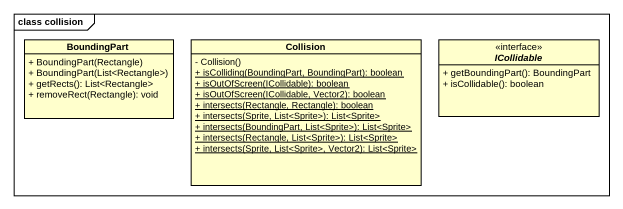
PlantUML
@startuml
mainframe class collision
hide circle
hide empty members
skinparam classAttributeIconSize 0
class BoundingPart {
  + BoundingPart(Rectangle)
  + BoundingPart(List<Rectangle>)
  + getRects(): List<Rectangle>
  + removeRect(Rectangle): void
}
class Collision {
  - Collision()
  {static} + isColliding(BoundingPart, BoundingPart): boolean
  {static} + isOutOfScreen(ICollidable): boolean
  {static} + isOutOfScreen(ICollidable, Vector2): boolean
  {static} + intersects(Rectangle, Rectangle): boolean
  {static} + intersects(Sprite, List<Sprite>): List<Sprite>
  {static} + intersects(BoundingPart, List<Sprite>): List<Sprite>
  {static} + intersects(Rectangle, List<Sprite>): List<Sprite>
  {static} + intersects(Sprite, List<Sprite>, Vector2): List<Sprite>
}
interface ICollidable <<interface>> {
  + getBoundingPart(): BoundingPart
  + isCollidable(): boolean
}
@enduml
